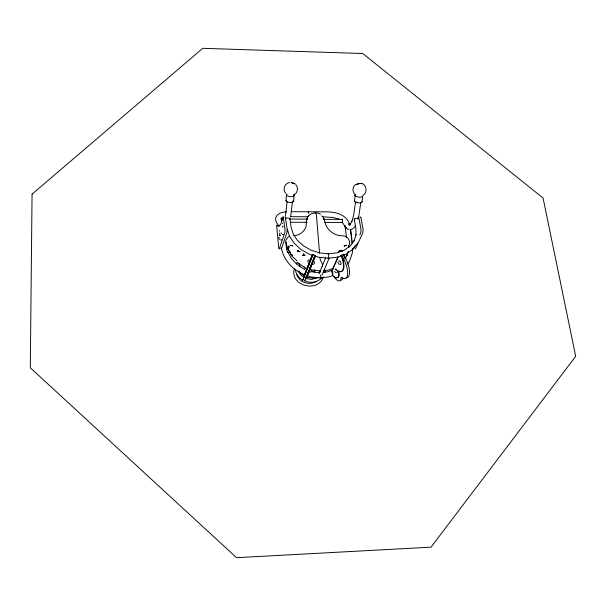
<?xml version="1.0" encoding="UTF-8"?>
<svg xmlns="http://www.w3.org/2000/svg" width="606" height="606" viewBox="0 0 606 606"><rect width="100%" height="100%" fill="white"/><g stroke="black" fill="none" stroke-linecap="round" stroke-linejoin="round"><path stroke-width="0.91" d="M323.854 219.364L342.595 219.342L342.375 222.364L345.897 227.833M285.691 218.736L286.183 217.872L289.774 218.281A1.954 0.621 -52.4 0 1 289.683 219.205M352.434 248.384L352.336 252.96L349.624 261.148L347.465 264.186M349.382 244.521C350.556 240.188 347.094 235.681 342.625 235.779C333.398 236.067 325.096 228.462 324.46 219.455M345.662 227.742A2.553 2.409 -42.9 0 1 345.2 226.568L345.223 225.917M281.767 220.948L281.025 219.054L282.896 219.061M322.309 266.602C323.422 262.981 319.597 261.133 320.021 257.686M308.659 215.698C306.068 218.016 306.303 221.91 306.242 225.637C305.394 230.568 299.818 235.666 293.713 235.598M279.608 235.393L279.874 235.832L279.737 232.962M281.381 239.855L280.692 239.855L281.078 240.006M283.199 234.454L282.51 234.446L282.888 234.613M278.76 225.735L278.889 225.114L279.177 225.447A39.451 6.969 -89.6 0 0 279.745 225.955M324.248 219.698L323.324 217.463L321.672 215.842M287.085 201.684L285.517 215.721M292.486 201.162L290.66 216.819M286.002 200.601L286.471 194.784M286.214 200.245A3.841 1.439 4.8 0 0 286.903 201.722A3.841 1.439 4.8 0 0 290.516 202.465L291.471 202.412A3.841 1.439 4.8 0 0 293.637 201.374L294.069 195.185A3.091 2.803 -26.2 0 1 294.425 194.253M289.971 252.02C285.774 255.876 286.259 241.635 285.487 240.787M355.586 201.95L353.586 215.66L351.783 221.561L352.025 221.038L349.995 224.667L350.412 224.19M360.79 202.684L358.661 216.978M354.502 201.025L355.108 195.284M362.047 201.866L362.668 196.124A3.803 1.394 6 0 1 359.669 197.155A3.803 1.394 6 0 1 355.51 196.033L355.184 195.655A3.068 2.765 -28.2 0 0 354.942 194.587L354.972 194.624A3.083 2.674 -41 0 1 355.199 195.677M346.488 237.499L345.155 226.485C345.375 226.136 347.003 230.053 348.95 229.31M296.804 263.868L297.008 262.201M338.83 261.398L339.095 260.8A2 0.78 65.6 0 1 340.405 261.853A2 0.78 65.6 0 1 340.989 264.049A1.977 0.765 65.6 0 1 340.67 264.466A2 0.78 65.6 0 1 340.171 264.277M304.568 269.609L305.28 268.216M345.246 227.015L345.261 226.038M282.449 223.781L282.631 223.538M338.027 262.133L338.163 263.405L339.337 264.489M345.185 226.636L345.14 226.364A2.545 1.182 -7 0 0 345.821 227.152M292.031 255.755L292.274 254.679M306.515 219.758L307.765 219.114L307.113 218.395M289.441 247.263L289.062 245.718L287.623 248.808L290.494 253.232L288.1 248.816M285.047 217.092L285.282 216.698L286.994 228.144A3.295 0.598 -89.9 0 1 286.797 233.075L281.495 248.604A3.257 0.576 89.9 0 1 280.858 248.202M279.305 231.166L279.548 230.515M294.455 268.541C288.994 285.555 318.218 293.501 323.377 276.897M357.972 218.402L358.267 217.387M313.393 260.891L312.567 262.921M347.586 253.725L348.382 251.392M347.374 254.315L346.912 255.611L347.609 254.535M328.088 254.315L328.452 253.8L336.959 252.846L344.238 250.18L350.283 245.907L354.184 240.658L354.01 240.999L356.07 234.689L356.025 235.075L355.881 228.257L354.245 219.44M347.814 253.103L348.033 252.513M286.108 240.188L287.562 237.522L288.926 236.499M306.515 270.844L312.931 254.755M305.727 271.571L307.204 267.913M309.408 263.58L308.946 263.39L309.249 262.625M314.938 255.649L311.242 264.792M313.029 254.505L303.576 278.109L304.167 276.722L306.174 277.533L304.712 281.199L306.644 276.389M315.408 255.838L312.56 254.315L305.068 273.185M311.878 264.739L308.992 271.844L309.166 271.443L308.522 271.655L311.355 264.542M304.151 276.851L305.045 274.586M357.866 219.296L358.161 218.152L354.805 218.508A1.932 1.159 44.3 0 0 354.358 219.895L354.851 220.614M311.916 264.549L312.204 263.822M307.242 267.92L309.302 262.686M310.325 260.072L312.385 254.846M305.129 273.23L303.606 276.904L304.788 274.094M304.167 276.722L302.727 280.396L303.614 278.283M305.265 274.041L306.083 271.98M309.34 269.768L311.416 264.549M313.264 261.254L315.34 256.035M306.757 275.95L315.059 255.331M308.704 271.253L305.591 278.919L306.174 277.533M307.992 274.366L306.515 278.071L310.12 269.087M308.946 272.011L308.643 272.753L308.84 272.291M309.825 269.715L315.529 255.52M309.416 262.201L310.439 259.679M305.363 272.647L305.613 272.026M305.583 273.412L305.818 272.836M307.56 274.207L307.795 273.632M309.727 270.087L309.886 269.693M308.045 273.003L308.302 272.374M308.499 273.185L308.757 272.556M309.287 262.572L308.946 263.39M319.029 273.791L325.748 257.633M304.227 276.73L304.47 276.154M288.062 247.271L287.592 248.021A10.719 1.97 81.5 0 1 287.282 247.218L287.176 246.816A11.514 0.773 78.2 0 1 286.911 245.809L286.827 245.453A13.59 0.697 75 0 0 286.555 244.324L286.077 242.233A3.341 1.432 -13.7 0 0 286.38 242.521M321.96 275.245L329.111 258.27M345.359 259.004A16.589 6.446 65.7 0 0 343.799 254.24L341.125 255.452A16.604 6.416 65.7 0 1 338.466 271.283L338.739 275.382A11.037 4.212 65.6 0 1 332.512 275.109A2.606 0.985 65.5 0 0 331.694 271.836L337.928 256.838M337.974 257.52L331.535 271.571M354.768 245.945L353.609 248.498A3.212 0.757 89.9 0 1 353.131 248.808M359.782 234.87L360.555 233.166A3.25 0.78 -89.9 0 0 360.812 228.295L358.85 217.637A1.712 0.409 -89.7 0 0 358.464 217.009M308.545 215.865L310.431 214.395M355.154 226.046L353.843 228.083L350.283 229.969M279.646 235.59L280.267 235.476M279.184 237.181L278.949 238.522L279.464 239.506M341.807 219.713L342.428 219.281M308.583 215.789L307.371 217.402M352.98 249.164L357.638 243.014M310.696 272.329L311.181 270.223M362.949 195.473C367.774 192.587 366.797 184.345 361.108 183.27M344.731 245.725L346.624 245.354M304.606 254.793L302.349 255.308L305.212 255.353M294.902 194.359C297.834 192.102 298.364 187.405 295.819 184.663M355.555 184.368C352.609 186.557 352.041 191.178 354.502 193.943M322.286 277.593C318.195 281.934 311.56 283.267 305.962 281.442M308.189 211.858L308.802 213.577M313.62 264.421L314.544 263.155L314.393 261.8M352.707 249.392L346.018 254.134L343.534 255.043M350.253 224.243L348.859 225.053L350.132 224.841M280.873 218.531L281.972 217.902L281.479 218.046M315.15 212.857L317.885 213.001L320.385 214.153M344.246 245.991L345.92 245.354L344.965 245.528M309.083 259.663L308.03 260.527L307.818 262.08M316.264 281.51C309.878 285.388 300.508 282.972 297.379 276.063M317.953 277.51L311.802 279.419L306.787 278.722M337.027 270.488L337.436 270.299M338.466 271.283L338.883 271.094A16.604 6.424 65.7 0 0 341.549 255.262A16.529 6.401 65.6 0 1 347.7 273.427A16.529 6.401 65.6 0 1 341.087 277.306A10.15 3.886 65.5 0 1 333.8 276.404M310.848 213.91L315.491 212.668L316.408 214.63L319.536 253.179M332.739 275.457L329.429 276.798L320.218 277.987L310.726 276.912L306.583 275.435M332.83 269.799L328.043 271.73L323.43 272.336M332.959 268.367L328.906 269.996L323.506 270.685M337.724 257.149L341.042 255.944M290.721 245.407L292.236 245.589L290.774 245.415M315.605 277.987L317.605 277.503M342.178 250.808L338.845 251.49M339.155 251.278L342.829 250.642L338.542 251.793M289.797 182.436C284.775 182.944 282.252 189.799 285.782 193.435M286.615 211.835C278.881 211.736 271.511 217.213 278.199 224.887M307.575 277.434L313.597 278.252M313.552 278.26L315.673 277.98M337.512 257.186L328.27 258.232L318.665 257.239L315.287 256.164M282.351 226.265C283.51 227.515 282.396 227.439 282.752 226.265M281.457 233.022L281.063 233.189L281.442 233.348M346.571 245.362L345.784 245.354M299.728 251.566L297.584 250.892M291.524 245.43L292.849 245.96M287.986 252.338L289.82 252.338M290.372 219.084L307.212 219.152M290.342 222.266L307.189 222.319M324.824 222.372L342.413 222.425L342.117 221.94M291.418 211.683L326.058 211.85C335.527 211.933 346.42 214.183 349.685 224.591L348.685 223.841L350.071 224.606M290.585 216.683L307.378 216.751M323.157 216.819L333.149 217.493L339.171 219.251L338.769 219.061M300.099 251.869L297.152 250.717L299.364 251.354M320.71 271.034L312.423 270.087L309.772 269.14M311.916 271.829L320.066 272.745L319.847 270.92M311.651 271.049L313.37 271.291M361.131 183.277L361.903 183.482M312.757 255.361L309.378 254.285L301.091 249.581L294.19 243.309L289.486 236.166L287.32 229.174M304.121 274.548C292.925 270.102 283.419 259.997 281.404 247.884M306.931 268.587L307.393 268.769M335.603 272.564L334.512 271.412M297.448 262.671L304.477 267.231M303.962 268.973L296.932 264.398L291.456 258.58L287.661 251.732M304 275.897L301.015 273.677L298.75 270.874M302.455 279.942C298.69 277.798 295.91 273.942 295.311 269.632M348.064 245.665L349.056 247.051M305.742 268.534L303.629 266.549M302.576 276.624L300.493 274.654L298.955 272.147M288.358 250.089L287.888 249.066L288.32 249.831M292.478 245.778L292.236 245.589M328.149 258.103L328.846 256.202L328.452 253.8L319.612 252.884L311.067 250.172L303.561 245.953L297.44 240.393L293.183 233.961L291.153 227.364L289.865 218.463M290.289 254.035L290.357 254.103A17.483 5.931 68.4 0 1 291.66 255.717M291.986 256.164L292.35 256.686A44.746 18.241 52.7 0 1 297.046 260.785M319.93 277.768L320.476 277.503L320.68 275.101M323.862 219.236L324.278 219.887M290.88 253.853L291.251 254.459M291.607 255.05L291.956 255.626M323.324 217.463L323.96 219.152M345.246 227.015L345.496 227.47M300.273 266.708L298.811 263.436M296.864 274.67L297.432 276.222M338.883 271.094L339.155 275.192A11.037 4.219 65.6 0 1 335.762 277.343M293.584 200.995L293.637 201.374M349.17 246.945L349.147 246.748A11.385 3.841 -77.5 0 1 349.064 245.748L349.048 245.4A13.423 5.916 -73.2 0 1 349.041 245.036M350.616 229.341L352.291 242.923M350.609 231.015L351.601 239.075M351.821 240.862L352.147 243.551M324.922 270.314L324.952 272.374L324.642 269.556M314.643 270.367L314.673 272.427L314.37 269.602M335.285 269.958L335.512 268.973A1.977 0.757 65.5 0 1 337.239 271.049A1.977 0.757 65.5 0 1 336.572 272.405M339.345 250.346A19.256 0.682 -70.2 0 1 339.201 250.793M344.981 258.512A44.465 3.757 -57 0 1 346.503 256.535L346.67 256.012A17.332 0.742 -70.2 0 0 346.806 255.565M347.177 254.338A17.332 0.742 -70.2 0 1 346.935 255.141M357.252 202.222A2.644 0.924 5.7 0 1 356.661 202.04M343.193 254.679A2.689 1.053 65.7 0 0 343.382 254.437A16.521 6.424 65.6 0 1 349.382 269.965A16.521 6.424 65.6 0 1 346.231 277.828M343.382 254.437A16.589 6.446 65.7 0 1 344.246 256.83M342.837 277.7A10.15 3.894 65.5 0 1 341.034 280.131M341.125 255.452A2.689 1.053 65.7 0 1 340.345 255.679M341.549 255.262A2.689 1.053 65.7 0 1 341.36 255.505M332.111 271.655A2.606 0.992 65.5 0 1 332.429 272.238M332.702 272.867A2.606 0.992 65.5 0 1 332.997 274.063M343.799 254.24A2.689 1.053 65.7 0 1 343.617 254.49M355.161 248.808A3.212 0.757 89.9 0 0 355.639 248.498L362.63 233.166A3.25 0.788 -89.9 0 0 362.896 228.303L360.918 217.645A1.712 0.409 -89.7 0 0 360.335 217.395M355.184 195.655A3.803 1.394 6 0 1 355.29 194.943M361.971 201.495A3.795 1.409 6 0 1 359.055 202.912L358.07 202.843A3.795 1.409 6 0 1 354.904 201.783L354.578 201.404A3.795 1.409 6 0 1 354.684 200.684M288.176 248.74A1.636 0.636 -21.5 0 1 288.835 248.324M303.348 253.634A44.549 18.468 52.7 0 1 303.818 254.05M294.122 195.564A3.848 1.432 4.8 0 1 289.009 196.435A3.848 1.432 4.8 0 1 287.138 194.132M293.758 194.806A3.848 1.432 4.8 0 1 294.069 195.185M294.069 195.2A3.113 2.878 -8.4 0 1 294.433 194.284M32.065 194.14L30.3 367.759L236.552 557.687L431.033 547.157L575.7 356.298L543.067 198.026L362.759 53.517L202.775 48.313L32.065 194.14M276.7 225.727L278.639 247.218A3.257 0.576 89.9 0 0 279.404 248.604L284.668 233.068A3.295 0.591 -89.9 0 0 284.858 228.136L283.161 216.69L282.707 218.122A39.466 6.908 -89.6 0 1 277.109 225.44L276.851 225.099L276.7 225.727M344.875 245.574L344.231 245.915L344.875 245.574M356.858 184.262L356.343 184.618L358.419 183.595L360.191 183.489L356.866 184.269M293.001 183.027C286.706 181.111 300.061 185.762 293.001 183.027"/></g></svg>
